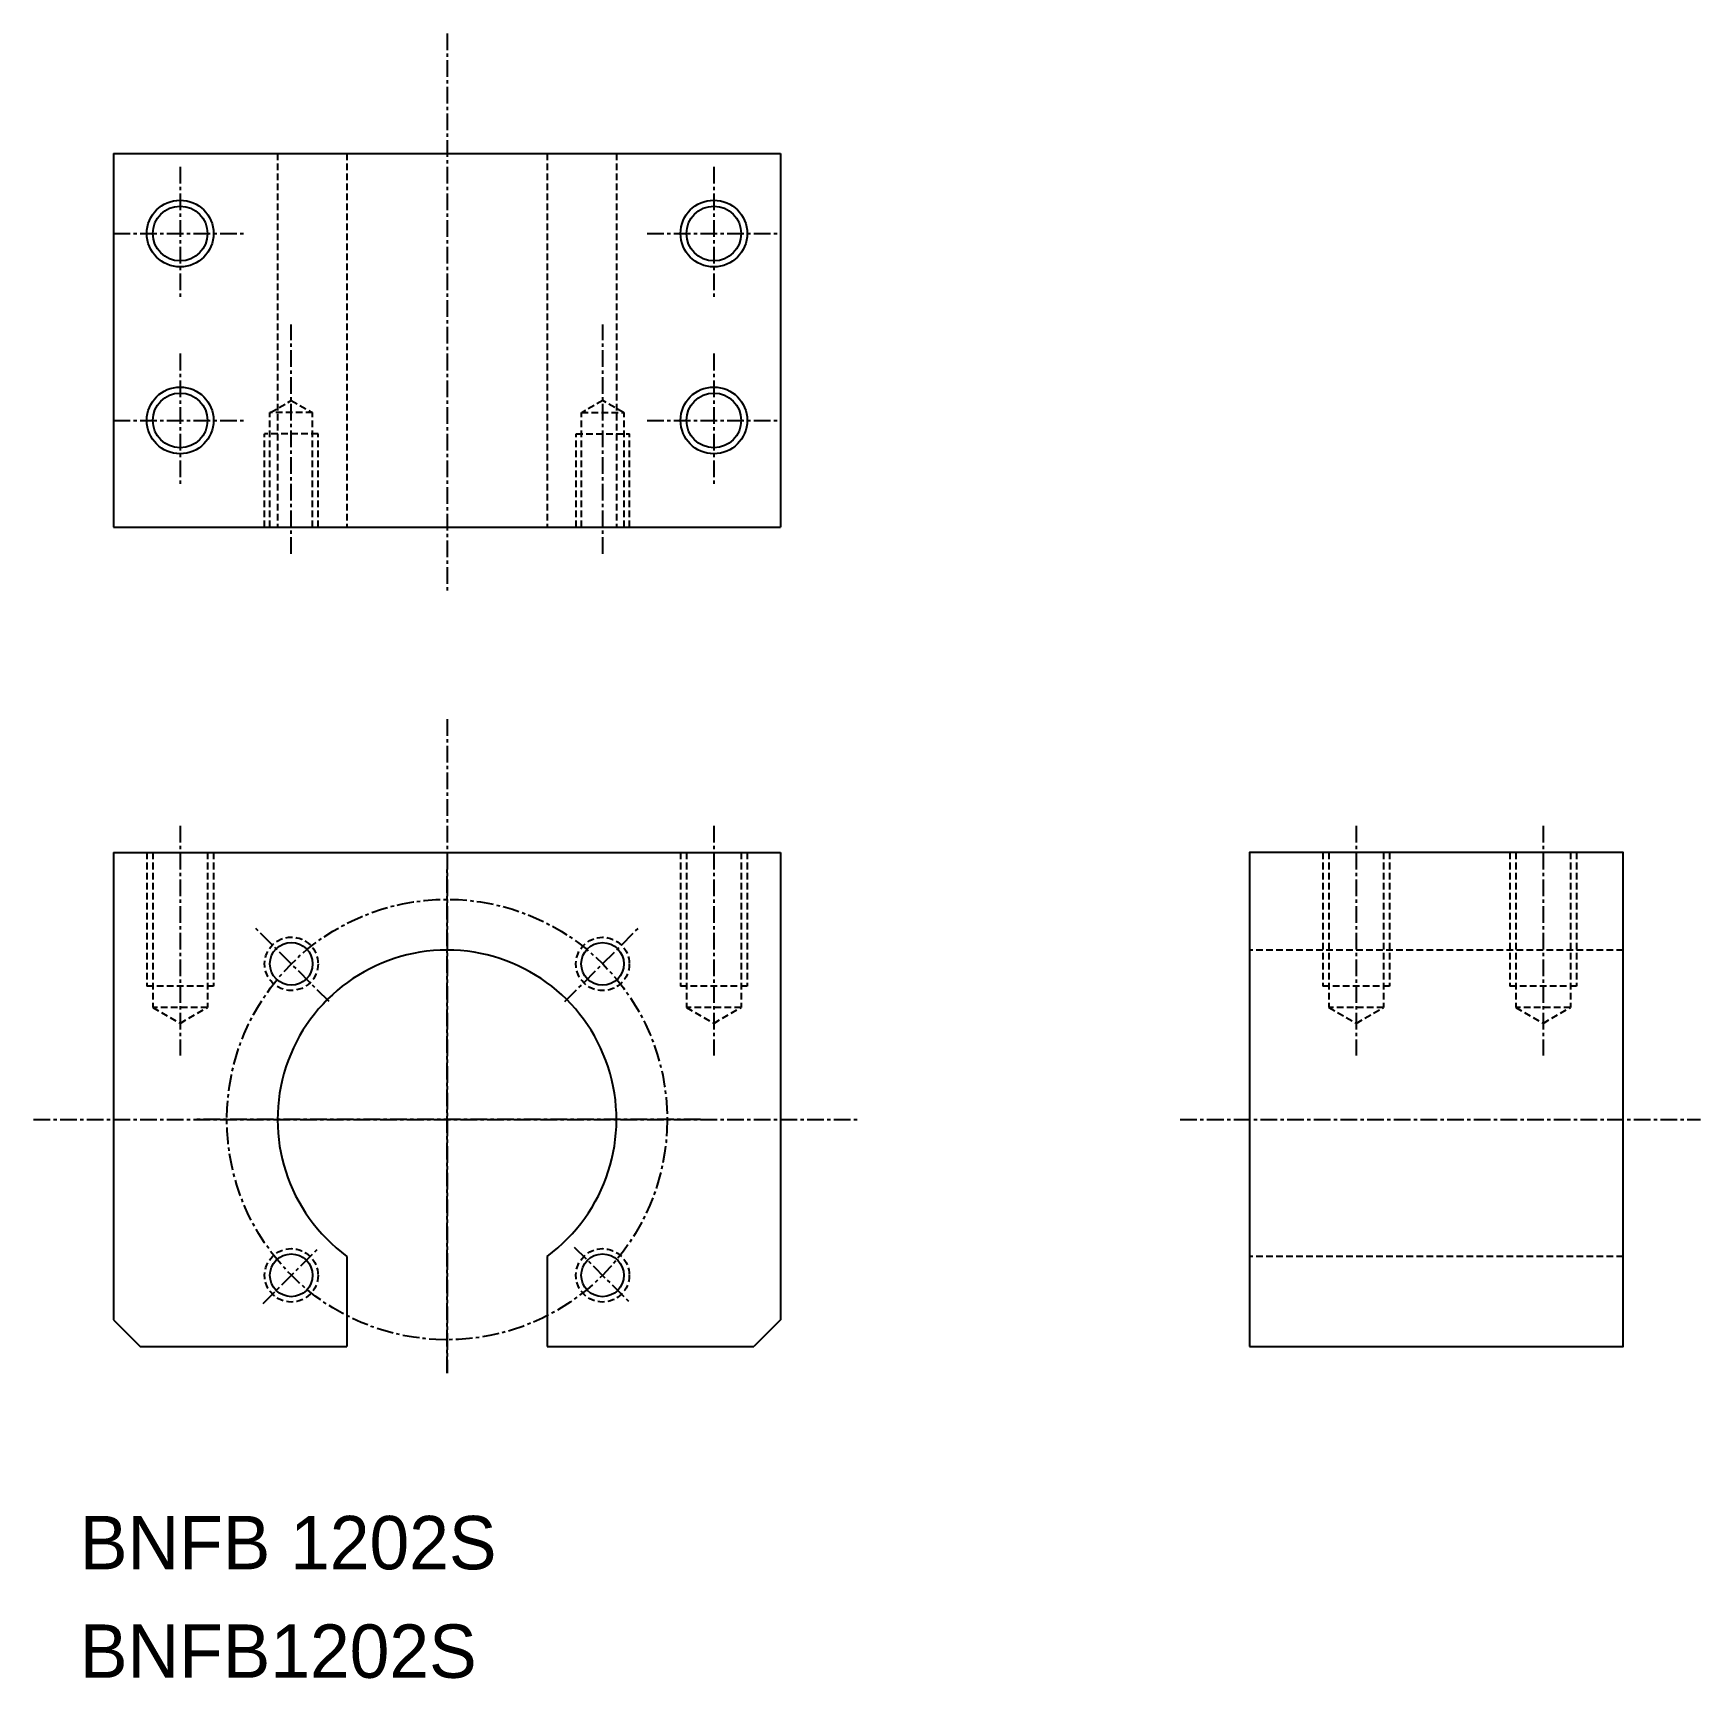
# Model space of a CAD drawing. Extents: x 1 to 125, y 3 to 126.
import ezdxf

# ---------------------------------------------------------------- set-up
doc = ezdxf.new("R2010")
doc.units = 0
doc.linetypes.add('CENTER', pattern=[2, 1.25, -0.25, 0.25, -0.25])
doc.linetypes.add('DASHED', pattern=[0.75, 0.5, -0.25])
doc.layers.get('0').update_dxf_attribs({"linetype": 'CONTINUOUS'})
doc.layers.add('CENTER', color=1, linetype='CENTER')

# ---------------------------------------------------------------- blocks, each defined once
blk = doc.blocks.new('334-C')
at = {"color": 7, "linetype": 'CONTINUOUS'}
for p, q in [((-25, 28), (25, 28)), ((-25, 28), (-25, 0)), ((25, 28), (25, 0)), ((-25, 0), (25, 0))]:
    blk.add_line(p, q, dxfattribs=at)
at = {"color": 3, "linetype": 'DASHED'}
for p, q in [((-13.22, 8.6), (-11.67, 9.49)), ((-11.67, 9.49), (-10.12, 8.6)), ((11.67, 9.49), (10.12, 8.6)), ((13.22, 8.6), (11.67, 9.49)), ((-13.27, 0), (-13.27, 8.6)), ((-10.07, 8.6), (-13.27, 8.6)), ((-10.07, 0), (-10.07, 8.6)), ((10.07, 0), (10.07, 8.6)), ((10.07, 8.6), (13.27, 8.6)), ((13.27, 0), (13.27, 8.6)), ((-13.67, 0), (-13.67, 7)), ((-13.67, 0), (-13.67, 7)), ((-9.67, 7), (-13.67, 7)), ((-9.67, 0), (-9.67, 7)), ((9.67, 0), (9.67, 7)), ((9.67, 7), (13.67, 7)), ((13.67, 0), (13.67, 7)), ((13.67, 0), (13.67, 7))]:
    blk.add_line(p, q, dxfattribs=at)
at = {"color": 3}
for centre in [(-20, 22), (20, 22), (-20, 8), (20, 8)]:
    blk.add_circle(centre, 2.5, dxfattribs=at)
at = {"color": 7, "linetype": 'CONTINUOUS'}
for centre in [(-20, 22), (20, 22), (-20, 8), (20, 8)]:
    blk.add_circle(centre, 2.05, dxfattribs=at)
at = {"layer": 'CENTER', "color": 1, "linetype": 'CENTER'}
for p, q in [((0, 37), (0, -5)), ((-20, 27), (-20, 17)), ((20, 27), (20, 17)), ((-25, 22), (-15, 22)), ((15, 22), (25, 22)), ((-11.67, -2), (-11.67, 15.18)), ((11.67, -2), (11.67, 15.18)), ((-20, 13), (-20, 3)), ((20, 13), (20, 3)), ((-25, 8), (-15, 8)), ((15, 8), (25, 8))]:
    blk.add_line(p, q, dxfattribs=at)

msp = doc.modelspace()

# ---------------------------------------------------------------- linework, layer by layer
at = {"color": 3, "linetype": 'DASHED'}
for p, q in [((18.84, 116.86), (18.84, 88.86)), ((24.04, 116.86), (24.04, 88.86)), ((39.04, 116.86), (39.04, 88.86)), ((44.24, 116.86), (44.24, 88.86)), ((9.04, 64.47), (9.04, 54.47)), ((9.49, 64.47), (9.49, 52.87)), ((13.59, 64.47), (13.59, 52.87)), ((14.04, 64.47), (14.04, 54.47)), ((49.04, 64.47), (49.04, 54.47)), ((49.49, 64.47), (49.49, 52.87)), ((53.59, 64.47), (53.59, 52.87)), ((54.04, 64.47), (54.04, 54.47)), ((97.19, 64.47), (97.19, 54.47)), ((97.64, 64.47), (97.64, 52.87)), ((101.74, 64.47), (101.74, 52.87)), ((102.19, 64.47), (102.19, 54.47)), ((111.19, 64.47), (111.19, 54.47)), ((111.64, 64.47), (111.64, 52.87)), ((115.74, 64.47), (115.74, 52.87)), ((116.19, 64.47), (116.19, 54.47)), ((119.69, 57.17), (91.69, 57.17)), ((14.04, 54.47), (9.04, 54.47)), ((54.04, 54.47), (49.04, 54.47)), ((102.19, 54.47), (97.19, 54.47)), ((116.19, 54.47), (111.19, 54.47)), ((13.59, 52.87), (9.49, 52.87)), ((9.49, 52.87), (11.54, 51.68)), ((11.54, 51.68), (13.59, 52.87)), ((49.49, 52.87), (51.54, 51.68)), ((53.59, 52.87), (49.49, 52.87)), ((51.54, 51.68), (53.59, 52.87)), ((97.64, 52.87), (99.69, 51.68)), ((101.74, 52.87), (97.64, 52.87)), ((99.69, 51.68), (101.74, 52.87)), ((111.64, 52.87), (113.69, 51.68)), ((115.74, 52.87), (111.64, 52.87)), ((113.69, 51.68), (115.74, 52.87)), ((119.69, 34.22), (91.69, 34.22))]:
    msp.add_line(p, q, dxfattribs=at)
at = {"color": 7, "linetype": 'CONTINUOUS'}
for p, q in [((6.54, 64.47), (6.54, 29.47)), ((6.54, 64.47), (56.54, 64.47)), ((19.04, 64.47), (19.04, 64.47)), ((31.54, 64.47), (31.54, 64.47)), ((56.54, 64.47), (56.54, 29.47)), ((24.04, 34.22), (24.04, 27.47)), ((39.04, 34.22), (39.04, 27.47)), ((6.54, 29.47), (8.54, 27.47)), ((56.54, 29.47), (54.54, 27.47)), ((8.54, 27.47), (24.04, 27.47)), ((39.04, 27.47), (54.54, 27.47))]:
    msp.add_line(p, q, dxfattribs=at)
msp.add_lwpolyline([(91.69, 27.47), (119.69, 27.47), (119.69, 64.47), (91.69, 64.47)], close=True, dxfattribs=at)
at = {"color": 3, "linetype": 'DASHED'}
for centre in [(19.87, 56.14), (43.2, 56.13), (19.87, 32.8), (43.2, 32.8)]:
    msp.add_circle(centre, 2, dxfattribs=at)
at = {"color": 7, "linetype": 'CONTINUOUS'}
for centre in [(19.87, 56.14), (43.2, 56.13), (19.87, 32.8), (43.2, 32.8)]:
    msp.add_circle(centre, 1.6, dxfattribs=at)
msp.add_arc((31.54, 44.47), 12.7, 306.1961, 233.8039, dxfattribs=at)
at = {"layer": 'CENTER', "color": 1, "linetype": 'CENTER'}
for p, q in [((31.54, 74.47), (31.54, 25.47)), ((11.54, 66.47), (11.54, 49.28)), ((51.54, 66.47), (51.54, 49.28)), ((99.69, 66.47), (99.69, 49.28)), ((113.69, 66.47), (113.69, 49.28)), ((31.54, 25.47), (31.54, 63.47)), ((22.7, 53.31), (17.04, 58.96)), ((40.37, 53.31), (46.03, 58.96)), ((0.54, 44.47), (62.54, 44.47)), ((50.54, 44.47), (12.54, 44.47)), ((86.5, 44.47), (125.5, 44.47)), ((17.75, 30.68), (21.99, 34.92)), ((41.08, 34.92), (45.32, 30.68))]:
    msp.add_line(p, q, dxfattribs=at)
msp.add_circle((31.54, 44.47), 16.5, dxfattribs=at)

# ---------------------------------------------------------------- block references
at = {"color": 7, "linetype": 'CONTINUOUS'}
msp.add_blockref('334-C', (31.54, 88.86), dxfattribs=at)

# ---------------------------------------------------------------- texts
for s, p in [('BNFB 1202S', (4.03, 10.77)), ('BNFB1202S', (4.03, 2.64))]:
    msp.add_text(s, height=4, dxfattribs=at).set_placement(p)

doc.saveas('drawing.dxf')
